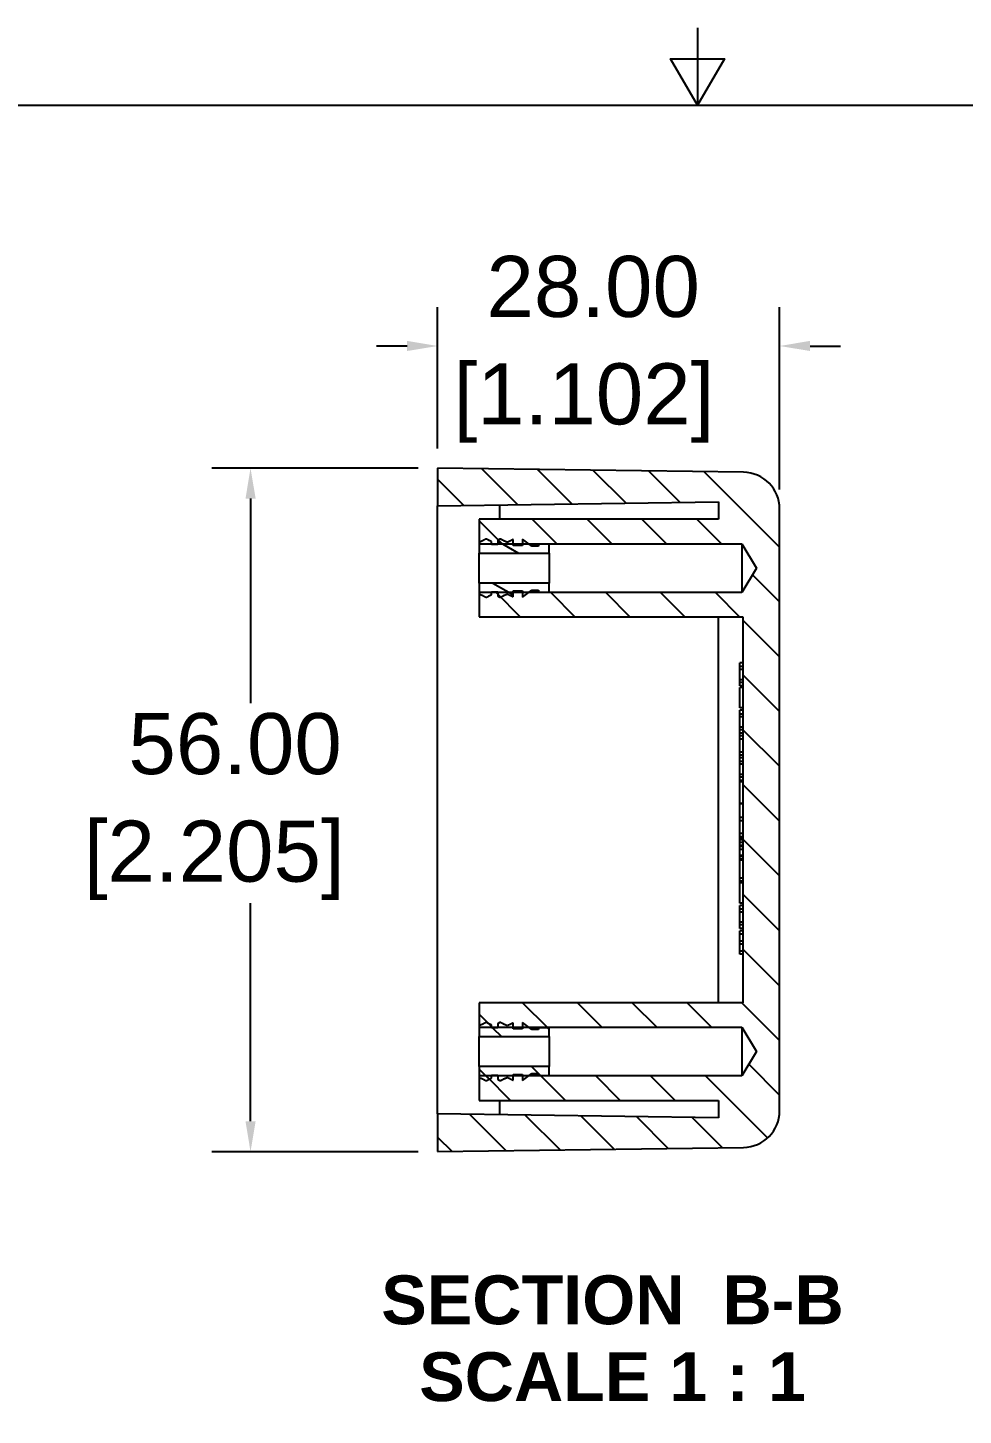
# Model space of a CAD drawing. Extents: x 13 to 546, y 6 to 425.
# Drawn here: x 224.6 to 301.2, y 311.8 to 425.4 of the extents above; entities that cross this region are included whole.
import ezdxf

# ---------------------------------------------------------------- set-up
doc = ezdxf.new("R2010")
doc.units = 0
doc.layers.get('0').update_dxf_attribs({"linetype": 'CONTINUOUS'})
doc.layers.get('DEFPOINTS').update_dxf_attribs({"linetype": 'CONTINUOUS'})
for name, color, linetype in [('DIMENSION__ANSI_', 7, 'CONTINUOUS'), ('HATCH__ANSI_', 7, 'CONTINUOUS'), ('SKETCH_GEOMETRY__ANSI_', 7, 'CONTINUOUS'), ('SYMBOL__ANSI_', 7, 'CONTINUOUS'), ('VISIBLE__ANSI_', 7, 'CONTINUOUS')]:
    doc.layers.add(name, color=color, linetype=linetype)
doc.styles.add('NOTE_TEXT__ANSI_', font='ARIAL.TTF')
doc.styles.add('TEXT_STYLE62', font='ARIALBD.TTF')
doc.dimstyles.get("Standard").update_dxf_attribs({"dimtxt": 2.5, "dimasz": 2.5, "dimexe": 1.25, "dimexo": 0.625, "dimtad": 1, "dimcen": 2.5, "dimazin": 3, "dimtfac": 1, "dimtmove": 0, "dimatfit": 3})

# ---------------------------------------------------------------- blocks, each defined once
blk = doc.blocks.new('*X33')
at = {"layer": 'HATCH__ANSI_', "linetype": 'CONTINUOUS'}
for p, q in [((261.74, 389.33), (264.69, 386.38)), ((266.29, 389.27), (269.12, 386.44)), ((270.84, 389.21), (273.55, 386.5)), ((275.4, 389.14), (277.98, 386.56)), ((279.95, 389.08), (286.12, 382.91)), ((258.12, 388.46), (260.27, 386.31)), ((261.52, 385.06), (263.4, 383.18)), ((265.89, 385.18), (267.89, 383.18)), ((270.38, 385.18), (272.38, 383.18)), ((274.87, 385.18), (276.87, 383.18)), ((279.36, 385.18), (281.36, 383.18)), ((283.9, 380.64), (286.12, 378.42)), ((262.9, 379.19), (264.9, 377.18)), ((267.39, 379.19), (269.39, 377.18)), ((271.88, 379.19), (273.89, 377.18)), ((276.37, 379.19), (278.38, 377.18)), ((280.86, 379.19), (282.87, 377.18)), ((283.12, 376.93), (286.12, 373.93)), ((283.12, 372.44), (286.12, 369.44)), ((283.12, 367.95), (286.12, 364.95)), ((283.12, 363.46), (286.12, 360.46)), ((283.12, 358.97), (286.12, 355.97)), ((283.12, 354.48), (286.12, 351.48)), ((283.12, 349.98), (286.12, 346.98)), ((265.07, 345.58), (267.08, 343.58)), ((269.56, 345.58), (271.57, 343.58)), ((274.05, 345.58), (276.06, 343.58)), ((278.54, 345.58), (280.55, 343.58)), ((283.03, 345.58), (286.12, 342.49)), ((261.52, 344.64), (262.59, 343.58)), ((283.59, 340.54), (286.12, 338)), ((262.09, 339.59), (264.09, 337.58)), ((266.58, 339.59), (268.58, 337.58)), ((271.07, 339.59), (273.07, 337.58)), ((275.56, 339.59), (277.56, 337.58)), ((280.05, 339.59), (285.13, 334.51)), ((260.74, 336.45), (263.73, 333.46)), ((265.29, 336.38), (268.15, 333.52)), ((269.85, 336.32), (272.58, 333.59)), ((274.4, 336.26), (277.01, 333.65)), ((278.95, 336.19), (281.44, 333.71)), ((258.12, 334.57), (259.3, 333.4))]:
    blk.add_line(p, q, dxfattribs=at)
blk = doc.blocks.new('*X34')
at = {"layer": 'HATCH__ANSI_', "linetype": 'CONTINUOUS'}
for p, q in [((262.29, 343.87), (262.54, 343.63)), ((262.65, 343.51), (263.35, 342.82)), ((267.12, 343.54), (267.26, 343.39)), ((261.52, 340.15), (262.35, 339.32)), ((265.82, 340.35), (266.54, 339.63))]:
    blk.add_line(p, q, dxfattribs=at)
blk = doc.blocks.new('*X35')
at = {"layer": 'HATCH__ANSI_', "linetype": 'CONTINUOUS'}
for p, q in [((263.05, 383.39), (264.74, 382.42)), ((262.65, 379.95), (264.32, 378.99))]:
    blk.add_line(p, q, dxfattribs=at)
blk = doc.blocks.new('*X50')
at = {"layer": 'DIMENSION__ANSI_', "linetype": 'CONTINUOUS', "style": 'NOTE_TEXT__ANSI_'}
for s, p in [('56.00', (232.8, 364.31)), (' [2.205]', (227.21, 355.5))]:
    blk.add_text(s, height=5, dxfattribs=at).set_placement(p)
blk = doc.blocks.new('*D12')
at = {"layer": 'DEFPOINTS', "color": 0}
for p in [(258.12, 389.38), (242.8, 333.38), (258.12, 333.38)]:
    blk.add_point(p, dxfattribs=at)
at = {"layer": 'DIMENSION__ANSI_'}
for p, q in [((256.52, 389.38), (239.63, 389.38)), ((242.8, 386.88), (242.8, 370.11)), ((242.8, 335.88), (242.8, 353.75)), ((256.52, 333.38), (239.63, 333.38))]:
    blk.add_line(p, q, dxfattribs=at)
for points in [[(242.39, 386.88), (243.22, 386.88), (242.8, 389.38)], [(242.39, 335.88), (243.22, 335.88), (242.8, 333.38)]]:
    blk.add_solid(points, dxfattribs=at)
blk.add_blockref('*X50', (0, 0), dxfattribs=at)
blk = doc.blocks.new('*X51')
at = {"layer": 'DIMENSION__ANSI_', "linetype": 'CONTINUOUS', "style": 'NOTE_TEXT__ANSI_'}
for s, p in [('28.00', (262.12, 401.76)), (' [1.102]', (257.48, 392.96))]:
    blk.add_text(s, height=5, dxfattribs=at).set_placement(p)
blk = doc.blocks.new('*D13')
at = {"layer": 'DEFPOINTS', "color": 0}
for p in [(258.12, 399.38), (258.12, 389.38), (286.12, 386.03)]:
    blk.add_point(p, dxfattribs=at)
at = {"layer": 'DIMENSION__ANSI_'}
for p, q in [((258.12, 390.98), (258.12, 402.56)), ((286.12, 387.63), (286.12, 402.56)), ((255.62, 399.38), (253.12, 399.38)), ((288.62, 399.38), (291.12, 399.38))]:
    blk.add_line(p, q, dxfattribs=at)
for points in [[(255.62, 399.8), (255.62, 398.97), (258.12, 399.38)], [(288.62, 399.8), (288.62, 398.97), (286.12, 399.38)]]:
    blk.add_solid(points, dxfattribs=at)
blk.add_blockref('*X51', (0, 0), dxfattribs=at)
blk = doc.blocks.new('BORDERS_DEFAULT_BORDER')
at = {"layer": 'SKETCH_GEOMETRY__ANSI_', "flags": 128}
for points in [[(279.4, 425.45), (279.4, 419.1), (277.2, 422.91), (281.6, 422.91), (279.4, 419.1)], [(19.05, 12.7), (19.05, 419.1), (539.75, 419.1), (539.75, 12.7), (19.05, 12.7)]]:
    blk.add_lwpolyline(points, dxfattribs=at)

msp = doc.modelspace()

# ---------------------------------------------------------------- linework, layer by layer
at = {"layer": 'VISIBLE__ANSI_'}
for p, q in [((283.165, 389.034), (258.123, 389.384)), ((258.123, 389.384), (258.123, 386.284)), ((258.123, 386.284), (281.123, 386.605)), ((281.123, 386.605), (281.123, 385.184)), ((258.123, 336.484), (258.123, 386.284)), ((263.223, 385.184), (263.223, 386.355)), ((286.123, 336.733), (286.123, 386.034)), ((281.123, 385.184), (261.523, 385.184)), ((261.523, 385.184), (261.523, 383.177)), ((261.523, 383.304), (261.523, 382.415)), ((261.523, 383.177), (283.023, 383.177)), ((262.141, 383.558), (262.054, 383.558)), ((262.539, 383.114), (262.539, 383.358)), ((263.047, 383.114), (262.539, 383.114)), ((263.047, 383.473), (263.047, 383.114)), ((263.289, 383.558), (263.202, 383.558)), ((264.317, 383.05), (264.317, 383.54)), ((265.079, 383.05), (264.317, 383.05)), ((265.841, 382.987), (265.079, 383.558)), ((265.079, 383.558), (265.079, 383.05)), ((267.264, 383.139), (266.375, 383.139)), ((266.375, 383.139), (266.375, 382.987)), ((267.264, 382.415), (267.264, 383.139)), ((283.023, 383.177), (284.221, 381.184)), ((283.023, 383.177), (283.023, 379.19)), ((261.523, 382.415), (267.264, 382.415)), ((261.523, 379.952), (261.523, 382.415)), ((266.375, 382.987), (265.841, 382.987)), ((267.264, 382.415), (267.264, 379.952)), ((284.221, 381.184), (283.023, 379.19)), ((267.264, 379.952), (261.523, 379.952)), ((261.523, 379.952), (261.523, 379.063)), ((267.264, 379.228), (267.264, 379.952)), ((283.023, 379.19), (261.523, 379.19)), ((261.523, 379.19), (261.523, 377.184)), ((262.054, 378.809), (262.141, 378.809)), ((262.539, 379.009), (262.539, 379.253)), ((262.539, 379.253), (263.047, 379.253)), ((263.047, 379.253), (263.047, 378.894)), ((263.202, 378.809), (263.289, 378.809)), ((264.317, 378.827), (264.317, 379.317)), ((264.317, 379.317), (265.079, 379.317)), ((265.079, 378.809), (265.841, 379.38)), ((265.079, 379.317), (265.079, 378.809)), ((265.841, 379.38), (266.375, 379.38)), ((266.375, 379.38), (266.375, 379.228)), ((266.375, 379.228), (267.264, 379.228)), ((261.523, 377.184), (283.123, 377.184)), ((281.123, 345.584), (281.123, 377.184)), ((283.123, 377.184), (283.123, 345.584)), ((282.873, 373.117), (282.873, 373.419)), ((283.123, 373.419), (282.873, 373.419)), ((282.873, 372.885), (282.873, 373.117)), ((283.123, 373.117), (282.873, 373.117)), ((282.873, 372.047), (282.873, 372.885)), ((283.123, 372.885), (282.873, 372.885)), ((282.873, 371.827), (282.873, 372.047)), ((283.123, 372.047), (282.873, 372.047)), ((282.873, 371.547), (282.873, 371.827)), ((283.123, 371.827), (282.873, 371.827)), ((283.123, 371.547), (282.873, 371.547)), ((282.873, 370.469), (282.873, 371.4)), ((283.123, 371.4), (282.873, 371.4)), ((282.873, 369.746), (282.873, 370.469)), ((283.123, 369.746), (282.873, 369.746)), ((282.873, 369.234), (282.873, 369.536)), ((283.123, 369.536), (282.873, 369.536)), ((282.873, 369.002), (282.873, 369.234)), ((283.123, 369.234), (282.873, 369.234)), ((282.873, 368.164), (282.873, 369.002)), ((283.123, 369.002), (282.873, 369.002)), ((282.873, 367.945), (282.873, 368.164)), ((283.123, 368.164), (282.873, 368.164)), ((282.873, 367.664), (282.873, 367.945)), ((283.123, 367.945), (282.873, 367.945)), ((282.873, 367.438), (282.873, 367.664)), ((283.123, 367.664), (282.873, 367.664)), ((282.873, 367.167), (282.873, 367.438)), ((283.123, 367.438), (282.873, 367.438)), ((282.873, 366.115), (282.873, 367.167)), ((283.123, 367.167), (282.873, 367.167)), ((282.873, 365.862), (282.873, 366.115)), ((283.123, 366.115), (282.873, 366.115)), ((282.873, 365.653), (282.873, 365.862)), ((283.123, 365.862), (282.873, 365.862)), ((282.873, 365.352), (282.873, 365.653)), ((283.123, 365.653), (282.873, 365.653)), ((282.873, 365.12), (282.873, 365.352)), ((283.123, 365.352), (282.873, 365.352)), ((282.873, 364.281), (282.873, 365.12)), ((283.123, 365.12), (282.873, 365.12)), ((282.873, 364.062), (282.873, 364.281)), ((283.123, 364.281), (282.873, 364.281)), ((282.873, 363.781), (282.873, 364.062)), ((283.123, 364.062), (282.873, 364.062)), ((282.873, 363.762), (282.873, 363.781)), ((283.123, 363.781), (282.873, 363.781)), ((282.873, 363.673), (282.873, 363.762)), ((283.123, 363.762), (282.873, 363.762)), ((282.873, 362.845), (282.873, 363.673)), ((283.123, 363.673), (282.873, 363.673)), ((282.873, 361.905), (282.873, 362.845)), ((282.873, 361.881), (282.873, 361.905)), ((283.123, 361.905), (282.873, 361.905)), ((282.873, 361.165), (282.873, 361.881)), ((283.123, 361.881), (282.873, 361.881)), ((282.873, 360.762), (282.873, 361.165)), ((282.873, 360.49), (282.873, 360.762)), ((283.123, 360.762), (282.873, 360.762)), ((282.873, 359.438), (282.873, 360.49)), ((283.123, 360.49), (282.873, 360.49)), ((282.873, 359.185), (282.873, 359.438)), ((283.123, 359.438), (282.873, 359.438)), ((282.873, 359.014), (282.873, 359.185)), ((283.123, 359.185), (282.873, 359.185)), ((282.873, 358.933), (282.873, 359.014)), ((283.123, 359.014), (282.873, 359.014)), ((282.873, 358.722), (282.873, 358.933)), ((283.123, 358.933), (282.873, 358.933)), ((282.873, 358.457), (282.873, 358.722)), ((283.123, 358.722), (282.873, 358.722)), ((282.873, 358.384), (282.873, 358.457)), ((283.123, 358.457), (282.873, 358.457)), ((282.873, 358.139), (282.873, 358.384)), ((283.123, 358.384), (282.873, 358.384)), ((282.873, 357.648), (282.873, 358.139)), ((283.123, 358.139), (282.873, 358.139)), ((282.873, 357.595), (282.873, 357.648)), ((283.123, 357.648), (282.873, 357.648)), ((282.873, 357.363), (282.873, 357.595)), ((283.123, 357.595), (282.873, 357.595)), ((282.873, 357.271), (282.873, 357.363)), ((283.123, 357.363), (282.873, 357.363)), ((282.873, 355.777), (282.873, 357.271)), ((283.123, 357.271), (282.873, 357.271)), ((282.873, 355.537), (282.873, 355.777)), ((283.123, 355.777), (282.873, 355.777)), ((282.873, 355.406), (282.873, 355.537)), ((283.123, 355.537), (282.873, 355.537)), ((282.873, 354.475), (282.873, 355.406)), ((283.123, 355.406), (282.873, 355.406)), ((282.873, 353.752), (282.873, 354.475)), ((283.123, 353.752), (282.873, 353.752)), ((282.873, 353.24), (282.873, 353.542)), ((283.123, 353.542), (282.873, 353.542)), ((282.873, 353.009), (282.873, 353.24)), ((283.123, 353.24), (282.873, 353.24)), ((282.873, 352.17), (282.873, 353.009)), ((283.123, 353.009), (282.873, 353.009)), ((282.873, 351.951), (282.873, 352.17)), ((283.123, 352.17), (282.873, 352.17)), ((282.873, 351.67), (282.873, 351.951)), ((283.123, 351.951), (282.873, 351.951)), ((283.123, 351.67), (282.873, 351.67)), ((282.873, 351.208), (282.873, 351.463)), ((283.123, 351.463), (282.873, 351.463)), ((282.873, 350.624), (282.873, 351.208)), ((283.123, 351.208), (282.873, 351.208)), ((282.873, 350.387), (282.873, 350.624)), ((283.123, 350.624), (282.873, 350.624)), ((282.873, 349.807), (282.873, 350.387)), ((283.123, 350.387), (282.873, 350.387)), ((282.873, 349.553), (282.873, 349.807)), ((283.123, 349.807), (282.873, 349.807)), ((283.123, 349.553), (282.873, 349.553)), ((283.123, 345.584), (261.523, 345.584)), ((261.523, 345.584), (261.523, 343.577)), ((261.523, 343.704), (261.523, 342.815)), ((261.523, 343.577), (283.023, 343.577)), ((262.141, 343.958), (262.054, 343.958)), ((262.539, 343.514), (262.539, 343.758)), ((263.047, 343.514), (262.539, 343.514)), ((263.047, 343.873), (263.047, 343.514)), ((263.289, 343.958), (263.202, 343.958)), ((264.317, 343.45), (264.317, 343.94)), ((265.079, 343.45), (264.317, 343.45)), ((265.841, 343.387), (265.079, 343.958)), ((265.079, 343.958), (265.079, 343.45)), ((266.375, 343.387), (265.841, 343.387)), ((267.264, 343.539), (266.375, 343.539)), ((266.375, 343.539), (266.375, 343.387)), ((267.264, 342.815), (267.264, 343.539)), ((283.023, 343.577), (284.221, 341.584)), ((283.023, 343.577), (283.023, 339.59)), ((261.523, 342.815), (267.264, 342.815)), ((261.523, 340.352), (261.523, 342.815)), ((267.264, 342.815), (267.264, 340.352)), ((284.221, 341.584), (283.023, 339.59)), ((267.264, 340.352), (261.523, 340.352)), ((261.523, 340.352), (261.523, 339.463)), ((267.264, 339.628), (267.264, 340.352)), ((283.023, 339.59), (261.523, 339.59)), ((261.523, 339.59), (261.523, 337.584)), ((262.054, 339.209), (262.141, 339.209)), ((262.539, 339.409), (262.539, 339.653)), ((262.539, 339.653), (263.047, 339.653)), ((263.047, 339.653), (263.047, 339.294)), ((263.202, 339.209), (263.289, 339.209)), ((264.317, 339.227), (264.317, 339.717)), ((264.317, 339.717), (265.079, 339.717)), ((265.079, 339.209), (265.841, 339.78)), ((265.079, 339.717), (265.079, 339.209)), ((265.841, 339.78), (266.375, 339.78)), ((266.375, 339.78), (266.375, 339.628)), ((266.375, 339.628), (267.264, 339.628)), ((261.523, 337.584), (281.123, 337.584)), ((263.223, 336.412), (263.223, 337.584)), ((281.123, 337.584), (281.123, 336.162)), ((281.123, 336.162), (258.123, 336.484)), ((258.123, 336.484), (258.123, 333.384)), ((258.123, 333.384), (283.165, 333.733))]:
    msp.add_line(p, q, dxfattribs=at)
at = {"layer": 'VISIBLE__ANSI_', "flags": 128}
for points in [[(262.054, 383.558), (262.032, 383.546), (262.011, 383.534), (261.99, 383.522), (261.968, 383.51), (261.947, 383.498), (261.925, 383.487), (261.903, 383.475), (261.882, 383.464), (261.86, 383.453), (261.838, 383.442), (261.816, 383.431), (261.794, 383.421), (261.771, 383.41), (261.749, 383.4), (261.727, 383.39), (261.704, 383.38), (261.682, 383.37), (261.659, 383.36), (261.637, 383.35), (261.614, 383.341), (261.592, 383.332), (261.569, 383.322), (261.546, 383.313), (261.523, 383.304)], [(262.539, 383.358), (262.522, 383.366), (262.505, 383.373), (262.488, 383.381), (262.471, 383.388), (262.454, 383.396), (262.437, 383.404), (262.42, 383.412), (262.404, 383.419), (262.387, 383.428), (262.37, 383.436), (262.353, 383.444), (262.337, 383.452), (262.32, 383.46), (262.304, 383.469), (262.287, 383.478), (262.271, 383.486), (262.254, 383.495), (262.238, 383.504), (262.222, 383.513), (262.205, 383.522), (262.189, 383.531), (262.173, 383.54), (262.157, 383.549), (262.141, 383.558)], [(263.202, 383.558), (263.195, 383.555), (263.189, 383.551), (263.183, 383.547), (263.176, 383.544), (263.17, 383.54), (263.163, 383.536), (263.157, 383.533), (263.151, 383.529), (263.144, 383.526), (263.138, 383.522), (263.131, 383.518), (263.125, 383.515), (263.119, 383.511), (263.112, 383.508), (263.106, 383.504), (263.099, 383.501), (263.093, 383.497), (263.086, 383.494), (263.08, 383.49), (263.073, 383.487), (263.067, 383.483), (263.06, 383.48), (263.054, 383.477), (263.047, 383.473)], [(263.819, 383.304), (263.796, 383.313), (263.774, 383.322), (263.751, 383.332), (263.728, 383.341), (263.706, 383.35), (263.683, 383.36), (263.661, 383.37), (263.638, 383.38), (263.616, 383.39), (263.593, 383.4), (263.571, 383.41), (263.549, 383.421), (263.527, 383.431), (263.505, 383.442), (263.483, 383.453), (263.461, 383.464), (263.439, 383.475), (263.417, 383.487), (263.396, 383.498), (263.374, 383.51), (263.353, 383.522), (263.331, 383.534), (263.31, 383.546), (263.289, 383.558)], [(264.317, 383.54), (264.297, 383.528), (264.277, 383.517), (264.257, 383.506), (264.237, 383.495), (264.216, 383.484), (264.196, 383.474), (264.176, 383.463), (264.155, 383.453), (264.135, 383.443), (264.114, 383.433), (264.093, 383.423), (264.073, 383.413), (264.052, 383.403), (264.031, 383.393), (264.01, 383.384), (263.989, 383.375), (263.968, 383.365), (263.947, 383.356), (263.926, 383.347), (263.905, 383.339), (263.883, 383.33), (263.862, 383.321), (263.841, 383.313), (263.819, 383.304)], [(261.523, 379.063), (261.546, 379.054), (261.569, 379.045), (261.592, 379.035), (261.614, 379.026), (261.637, 379.017), (261.659, 379.007), (261.682, 378.997), (261.704, 378.987), (261.727, 378.977), (261.749, 378.967), (261.771, 378.957), (261.793, 378.946), (261.816, 378.936), (261.838, 378.925), (261.86, 378.914), (261.881, 378.903), (261.903, 378.892), (261.925, 378.88), (261.947, 378.869), (261.968, 378.857), (261.99, 378.845), (262.011, 378.833), (262.032, 378.821), (262.054, 378.809)], [(262.141, 378.809), (262.157, 378.818), (262.173, 378.827), (262.189, 378.836), (262.205, 378.845), (262.222, 378.854), (262.238, 378.863), (262.254, 378.872), (262.271, 378.881), (262.287, 378.89), (262.304, 378.898), (262.32, 378.907), (262.337, 378.915), (262.353, 378.923), (262.37, 378.931), (262.387, 378.94), (262.404, 378.948), (262.42, 378.956), (262.437, 378.963), (262.454, 378.971), (262.471, 378.979), (262.488, 378.986), (262.505, 378.994), (262.522, 379.001), (262.539, 379.009)], [(263.047, 378.894), (263.054, 378.89), (263.06, 378.887), (263.067, 378.884), (263.073, 378.88), (263.08, 378.877), (263.086, 378.873), (263.093, 378.87), (263.099, 378.866), (263.106, 378.863), (263.112, 378.859), (263.119, 378.856), (263.125, 378.852), (263.131, 378.849), (263.138, 378.845), (263.144, 378.841), (263.151, 378.838), (263.157, 378.834), (263.163, 378.831), (263.17, 378.827), (263.176, 378.823), (263.183, 378.82), (263.189, 378.816), (263.195, 378.812), (263.202, 378.809)], [(263.289, 378.809), (263.31, 378.821), (263.331, 378.833), (263.353, 378.845), (263.374, 378.857), (263.396, 378.869), (263.417, 378.88), (263.439, 378.892), (263.461, 378.903), (263.483, 378.914), (263.505, 378.925), (263.527, 378.936), (263.549, 378.946), (263.571, 378.957), (263.593, 378.967), (263.616, 378.977), (263.638, 378.987), (263.66, 378.997), (263.683, 379.007), (263.706, 379.017), (263.728, 379.026), (263.751, 379.035), (263.774, 379.045), (263.796, 379.054), (263.819, 379.063)], [(263.819, 379.063), (263.841, 379.054), (263.862, 379.046), (263.883, 379.037), (263.905, 379.029), (263.926, 379.02), (263.947, 379.011), (263.968, 379.002), (263.989, 378.992), (264.01, 378.983), (264.031, 378.974), (264.052, 378.964), (264.073, 378.954), (264.093, 378.944), (264.114, 378.935), (264.135, 378.924), (264.155, 378.914), (264.176, 378.904), (264.196, 378.893), (264.216, 378.883), (264.237, 378.872), (264.257, 378.861), (264.277, 378.85), (264.297, 378.839), (264.317, 378.827)], [(262.054, 343.958), (262.032, 343.946), (262.011, 343.934), (261.99, 343.922), (261.968, 343.91), (261.947, 343.898), (261.925, 343.887), (261.903, 343.875), (261.882, 343.864), (261.86, 343.853), (261.838, 343.842), (261.816, 343.831), (261.794, 343.821), (261.771, 343.81), (261.749, 343.8), (261.727, 343.79), (261.704, 343.78), (261.682, 343.77), (261.659, 343.76), (261.637, 343.75), (261.614, 343.741), (261.592, 343.732), (261.569, 343.722), (261.546, 343.713), (261.523, 343.704)], [(262.539, 343.758), (262.522, 343.766), (262.505, 343.773), (262.488, 343.781), (262.471, 343.788), (262.454, 343.796), (262.437, 343.804), (262.42, 343.812), (262.404, 343.819), (262.387, 343.828), (262.37, 343.836), (262.353, 343.844), (262.337, 343.852), (262.32, 343.86), (262.304, 343.869), (262.287, 343.878), (262.271, 343.886), (262.254, 343.895), (262.238, 343.904), (262.222, 343.913), (262.205, 343.922), (262.189, 343.931), (262.173, 343.94), (262.157, 343.949), (262.141, 343.958)], [(263.202, 343.958), (263.195, 343.955), (263.189, 343.951), (263.183, 343.947), (263.176, 343.944), (263.17, 343.94), (263.163, 343.936), (263.157, 343.933), (263.151, 343.929), (263.144, 343.926), (263.138, 343.922), (263.131, 343.918), (263.125, 343.915), (263.119, 343.911), (263.112, 343.908), (263.106, 343.904), (263.099, 343.901), (263.093, 343.897), (263.086, 343.894), (263.08, 343.89), (263.073, 343.887), (263.067, 343.883), (263.06, 343.88), (263.054, 343.877), (263.047, 343.873)], [(263.819, 343.704), (263.796, 343.713), (263.774, 343.722), (263.751, 343.732), (263.728, 343.741), (263.706, 343.75), (263.683, 343.76), (263.661, 343.77), (263.638, 343.78), (263.616, 343.79), (263.593, 343.8), (263.571, 343.81), (263.549, 343.821), (263.527, 343.831), (263.505, 343.842), (263.483, 343.853), (263.461, 343.864), (263.439, 343.875), (263.417, 343.887), (263.396, 343.898), (263.374, 343.91), (263.353, 343.922), (263.331, 343.934), (263.31, 343.946), (263.289, 343.958)], [(264.317, 343.94), (264.297, 343.928), (264.277, 343.917), (264.257, 343.906), (264.237, 343.895), (264.216, 343.884), (264.196, 343.874), (264.176, 343.863), (264.155, 343.853), (264.135, 343.843), (264.114, 343.833), (264.093, 343.823), (264.073, 343.813), (264.052, 343.803), (264.031, 343.793), (264.01, 343.784), (263.989, 343.775), (263.968, 343.765), (263.947, 343.756), (263.926, 343.747), (263.905, 343.739), (263.883, 343.73), (263.862, 343.721), (263.841, 343.713), (263.819, 343.704)], [(261.523, 339.463), (261.546, 339.454), (261.569, 339.445), (261.592, 339.435), (261.614, 339.426), (261.637, 339.417), (261.659, 339.407), (261.682, 339.397), (261.704, 339.387), (261.727, 339.377), (261.749, 339.367), (261.771, 339.357), (261.793, 339.346), (261.816, 339.336), (261.838, 339.325), (261.86, 339.314), (261.881, 339.303), (261.903, 339.292), (261.925, 339.28), (261.947, 339.269), (261.968, 339.257), (261.99, 339.245), (262.011, 339.233), (262.032, 339.221), (262.054, 339.209)], [(262.141, 339.209), (262.157, 339.218), (262.173, 339.227), (262.189, 339.236), (262.205, 339.245), (262.222, 339.254), (262.238, 339.263), (262.254, 339.272), (262.271, 339.281), (262.287, 339.29), (262.304, 339.298), (262.32, 339.307), (262.337, 339.315), (262.353, 339.323), (262.37, 339.331), (262.387, 339.34), (262.404, 339.348), (262.42, 339.356), (262.437, 339.363), (262.454, 339.371), (262.471, 339.379), (262.488, 339.386), (262.505, 339.394), (262.522, 339.401), (262.539, 339.409)], [(263.047, 339.294), (263.054, 339.29), (263.06, 339.287), (263.067, 339.284), (263.073, 339.28), (263.08, 339.277), (263.086, 339.273), (263.093, 339.27), (263.099, 339.266), (263.106, 339.263), (263.112, 339.259), (263.119, 339.256), (263.125, 339.252), (263.131, 339.249), (263.138, 339.245), (263.144, 339.241), (263.151, 339.238), (263.157, 339.234), (263.163, 339.231), (263.17, 339.227), (263.176, 339.223), (263.183, 339.22), (263.189, 339.216), (263.195, 339.212), (263.202, 339.209)], [(263.289, 339.209), (263.31, 339.221), (263.331, 339.233), (263.353, 339.245), (263.374, 339.257), (263.396, 339.269), (263.417, 339.28), (263.439, 339.292), (263.461, 339.303), (263.483, 339.314), (263.505, 339.325), (263.527, 339.336), (263.549, 339.346), (263.571, 339.357), (263.593, 339.367), (263.616, 339.377), (263.638, 339.387), (263.66, 339.397), (263.683, 339.407), (263.706, 339.417), (263.728, 339.426), (263.751, 339.435), (263.774, 339.445), (263.796, 339.454), (263.819, 339.463)], [(263.819, 339.463), (263.841, 339.454), (263.862, 339.446), (263.883, 339.437), (263.905, 339.429), (263.926, 339.42), (263.947, 339.411), (263.968, 339.402), (263.989, 339.392), (264.01, 339.383), (264.031, 339.374), (264.052, 339.364), (264.073, 339.354), (264.093, 339.344), (264.114, 339.335), (264.135, 339.324), (264.155, 339.314), (264.176, 339.304), (264.196, 339.293), (264.216, 339.283), (264.237, 339.272), (264.257, 339.261), (264.277, 339.25), (264.297, 339.239), (264.317, 339.227)]]:
    msp.add_lwpolyline(points, dxfattribs=at)
at = {"layer": 'VISIBLE__ANSI_'}
for centre, start, end in [((283.123, 386.034), 0, 89.2), ((283.123, 336.733), 270.8, 0)]:
    msp.add_arc(centre, 3, start, end, dxfattribs=at)

# ---------------------------------------------------------------- block references
msp.add_blockref('BORDERS_DEFAULT_BORDER', (0, 0))
at = {"layer": 'HATCH__ANSI_'}
for name in ['*X33', '*X35', '*X34']:
    msp.add_blockref(name, (0, 0), dxfattribs=at)

# ---------------------------------------------------------------- texts
at = {"layer": 'SYMBOL__ANSI_', "linetype": 'CONTINUOUS', "style": 'TEXT_STYLE62'}
for s, p in [('SECTION  B-B', (253.505, 319.246, -92.489)), ('SCALE 1 : 1', (256.609, 312.952, -92.489))]:
    msp.add_text(s, height=4, dxfattribs=at).set_placement(p)

# ---------------------------------------------------------------- dimensions: what is measured, and where the dimension line sits
at = {"layer": 'DIMENSION__ANSI_'}
for base, p1, p2, angle, picture, middle in [((258.123, 399.384), (286.123, 386.034), (258.123, 389.384), 0, '*D13', (272.123, 399.384)), ((242.803, 333.384), (258.123, 389.384), (258.123, 333.384), 90, '*D12', (242.803, 361.928))]:
    dim = msp.add_linear_dim(base=base, p1=p1, p2=p2, angle=angle, dimstyle='Standard', dxfattribs=at)
    dim.commit()
    dim.dimension.update_dxf_attribs({"geometry": picture, "text_midpoint": middle, "dimtype": 160})

doc.saveas('drawing.dxf')
